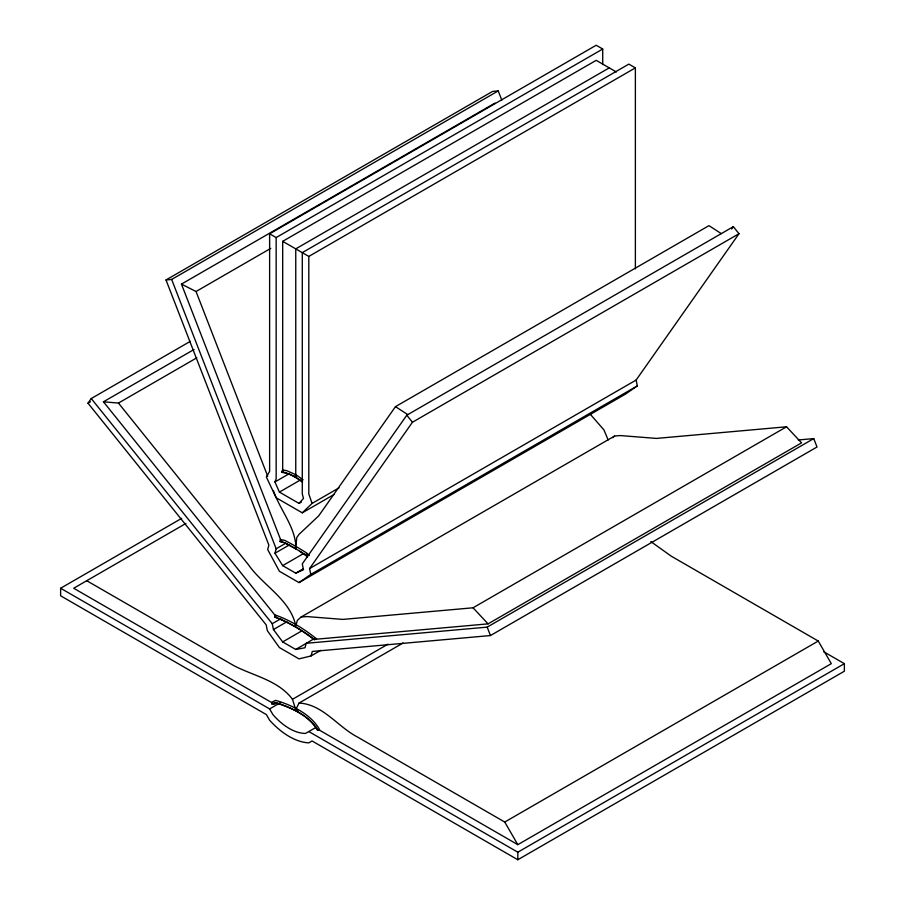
<?xml version="1.0" encoding="UTF-8"?>
<svg xmlns="http://www.w3.org/2000/svg" width="905" height="905" viewBox="0 0 905 905"><rect width="100%" height="100%" fill="white"/><g stroke="black" fill="none" stroke-linecap="round" stroke-linejoin="round"><path stroke-width="1.36" d="M271.805 703.886L271.919 702.133L275.561 700.357C291.704 705.029 310.981 714.056 319.578 729.645L317.519 730.29C308.809 715.38 290.72 707.178 275.063 702.382L271.805 703.886L273.853 704.395L276.749 703.151C291.693 707.914 308.99 715.617 317.644 729.668M295.754 547.525L296.783 537.513L299.012 534.38L318.73 515.827L395.474 406.65L708.966 225.65L721.308 233.637M296.297 547.842L295.754 548.781L285.528 543.215L279.962 541.439L280.335 539.448L285.086 540.5L296.297 546.586M281.772 542.174L281.953 541.179M314.012 639.235C302.089 630.118 288.865 622.459 274.86 617.04L275.358 615.015C290.143 620.276 303.944 628.715 316.139 638.557L316.637 638.647M274.962 553.249L276.161 548.792L171.656 279.453L166 279.962L268.864 545.093L267.676 549.55L279.419 571.281L299.012 582.594L625.581 394.048L637.324 385.892L636.136 380.043L739 233.705L733.344 226.669L406.786 415.203L302.281 563.872L303.48 569.72L295.754 573.17L282.688 565.625L274.962 553.249L289.634 544.776M190.322 341.343L91.247 398.539L87.989 403.178L266.161 624.835L267.348 630.672L279.419 647.573L299.012 658.885L311.082 655.921L312.282 651.464L490.453 635.548L817.011 447.002L813.753 438.586L798.312 439.966M301.456 501.992L299.012 503.406L279.419 492.094L274.939 481.969L276.161 478.892L276.161 237.563L602.719 49.017L602.719 64.549M299.578 479.684L290.957 474.797L281.602 471.98L282.484 470L286.58 470.589L296.297 474.933M282.892 472.704L283.333 471.72M298.084 711.262L295.754 709.667L299.012 703.072L403.11 642.98M296.297 476.188L295.754 477.139L285.709 472.58L281.602 471.98M299.012 582.594L310.766 574.426L309.567 568.589L412.442 422.239L739 233.705M731.726 228.976L733.344 226.669M299.012 503.406L303.503 498.451L302.281 493.983L302.281 252.642L628.839 64.108L635.378 67.875L635.378 268.887M602.719 49.017L596.191 45.25L269.622 233.795L269.622 471.358L266.353 477.014L276.161 497.75L302.281 512.83L312.078 503.406L338.99 487.874M315.551 639.269L488.067 623.862L801.558 442.862L786.547 426.787L656.453 438.416L620.23 435.554L614.574 436.052L301.071 617.052L297.383 620.366L295.754 625.955C290.584 599.653 263.027 585.625 248.547 564.901L118.453 403.064L103.442 401.797L275.957 616.418M612.73 437.715L614.574 436.052M316.139 638.557L314.454 639.903C302.53 630.446 289.159 622.323 274.86 617.04M166 279.962L492.558 91.428L498.214 90.919L501.789 100.116M171.656 279.453L498.214 90.919M281.059 540.817L181.453 284.102L494.956 103.102M282.688 471.358L282.688 241.33L596.191 60.33L616.373 71.993M181.453 284.102L196.034 291.512L270.731 248.377M609.246 67.875L295.754 248.875L295.754 475.883M282.688 241.33L308.809 256.42L635.378 67.875M87.989 403.178L90.432 401.775M103.442 401.797L194.055 349.477M118.453 403.064L196.826 357.814M823.595 651.668L844.376 663.67L844.376 671.205L517.818 859.75L312.078 740.969L308.809 742.858A66.122 38.18 60 0 1 269.622 720.233L266.353 714.577L60.624 595.795L60.624 588.25L181.713 518.339M185.944 523.441L73.69 588.25L271.67 702.552M274.939 481.969L289.611 473.485M279.419 492.094L300.211 480.091M302.281 512.83L334.081 494.469M276.161 548.792L285.935 543.147M282.688 565.625L303.48 553.622M295.754 573.17L303.085 568.928M309.567 568.589L636.136 380.043M310.766 574.426L637.324 385.892M813.753 438.586L487.184 627.131L306.184 643.297L304.996 647.754L295.754 649.462L282.688 641.917L273.446 629.541L272.247 623.703L280.81 618.76M273.446 629.541L286.896 621.78M282.688 641.917L302.259 630.615M295.754 649.462L314.748 638.353M311.082 655.921L320.868 650.276M60.624 588.25L269.622 708.92L280.629 702.563M295.754 709.667L292.485 699.305L388.007 644.156M301.071 617.052L306.727 616.554L342.95 619.405L473.044 607.787L786.547 426.787M316.15 727.303L305.551 733.423A51.63 29.808 60 0 1 272.891 714.577L269.622 708.92M299.012 703.072C322.655 704.079 338.006 727.122 357.792 737.202L504.752 822.045L818.256 641.045L831.31 663.67L517.818 844.67L318.605 729.656M308.809 731.545L517.818 852.205L844.376 663.67M279.962 541.439L284.227 542.48L295.754 548.781M269.622 233.795L276.161 237.563M818.256 641.045L671.295 556.202L650.853 541.597M86.744 580.716L233.705 665.548C253.547 675.978 278.367 680.3 292.485 699.305M305.969 555.014L294.657 548.159L295.754 546.269L306.41 552.808L309.261 555.478M299.86 551.303L307.655 556.858M395.474 406.65L407.804 414.626M303.118 479.808L295.754 474.627L294.657 476.505L302.553 482.105M300.539 480.329L302.508 481.856M306.184 553.905L307.892 555.455M473.044 607.787L488.067 623.862M589.936 413.856L603.929 429.909L608.16 439.966M406.786 415.203L412.442 422.239M91.247 398.539L272.247 623.703M504.752 822.045L517.818 844.67M273.355 490.544C279.588 508.882 293.763 524.821 295.754 544.437M487.184 627.131L490.453 635.548M196.034 291.512L267.688 476.2M312.078 503.406L308.809 493.983L308.809 256.42M517.818 852.205L517.818 859.75"/></g></svg>
